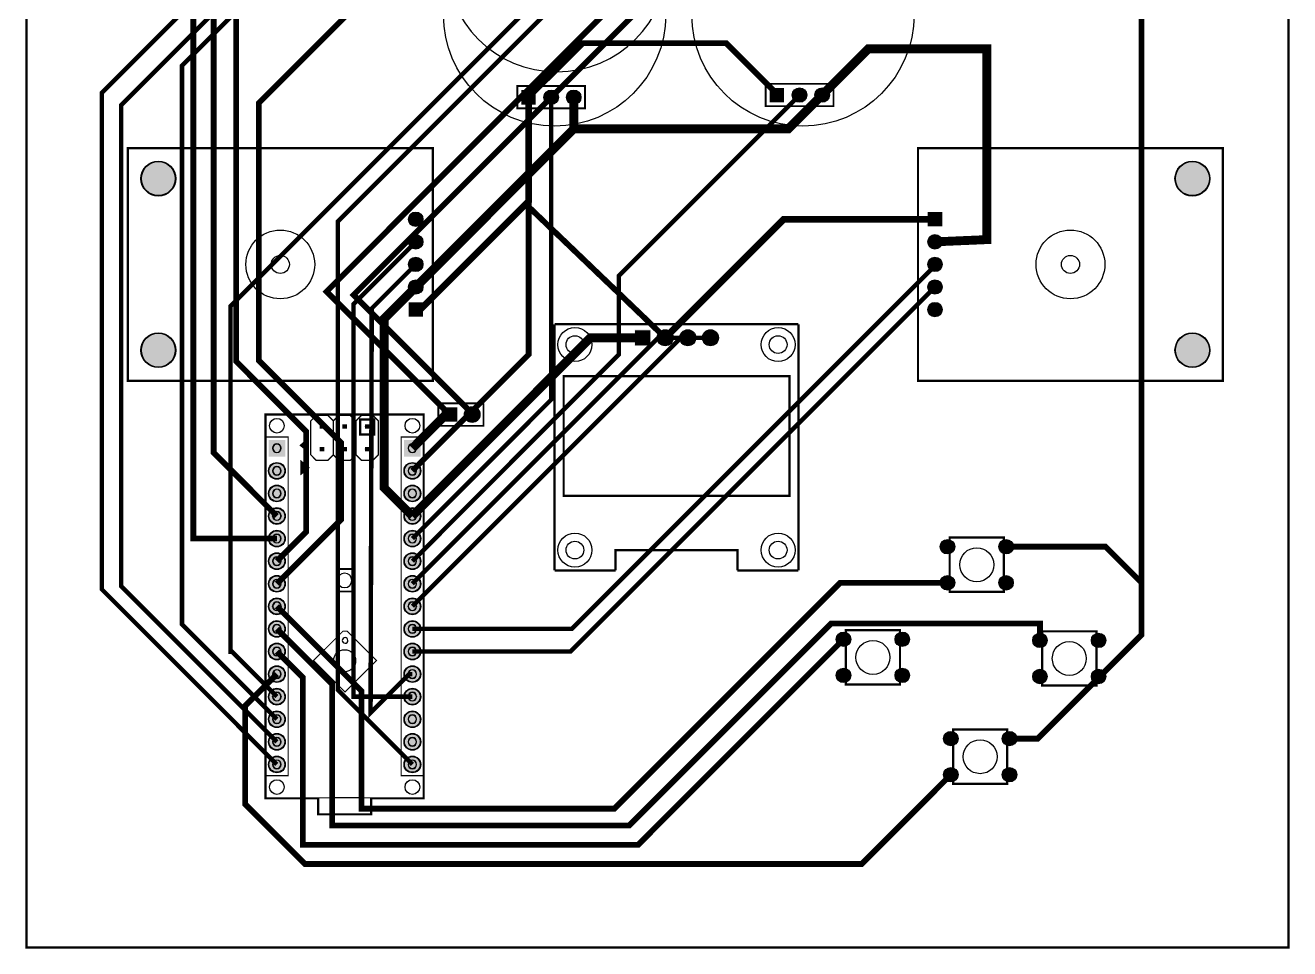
# Model space of a CAD drawing. Header units: millimetres. Extents: x 7 to 149, y -87 to 81.
# Drawn here: x 6.9 to 149.1, y -87.1 to 16.7 of the extents above; entities that cross this region are included whole.
import ezdxf

# ---------------------------------------------------------------- set-up
doc = ezdxf.new("R2010")
doc.units = ezdxf.units.MM
for name, color, linetype, true_color in [('BoardOutLine', 7, 'Continuous', 0xff00ff), ('BottomLayer', 7, 'Continuous', 0x0000ff), ('Document', 7, 'Continuous', 0xffffff), ('Multi-Layer', 7, 'Continuous', 0xc0c0c0), ('TopLayer', 7, 'Continuous', 0xff0000), ('TopPasteMaskLayer', 7, 'Continuous', 0x808080), ('TopSilkLayer', 7, 'Continuous', 0xffcc00), ('TopSolderMaskLayer', 7, 'Continuous', 0x800080)]:
    doc.layers.add(name, color=color, linetype=linetype, true_color=true_color)

msp = doc.modelspace()

# ---------------------------------------------------------------- hatches: boundary and pattern name
at = {"layer": 'Document'}
for points in [[(40.51, -28.14), (40, -28.14), (40, -28.65), (40.51, -28.65)], [(43.05, -28.14), (42.54, -28.14), (42.54, -28.65), (43.05, -28.65)], [(45.59, -28.14), (45.08, -28.14), (45.08, -28.65), (45.59, -28.65)], [(40.51, -30.68), (40, -30.68), (40, -31.19), (40.51, -31.19)], [(43.05, -30.68), (42.54, -30.68), (42.54, -31.19), (43.05, -31.19)], [(45.59, -30.68), (45.08, -30.68), (45.08, -31.19), (45.59, -31.19)]]:
    msp.add_hatch(color=256, dxfattribs=at).paths.add_polyline_path(points)
at = {"layer": 'Multi-Layer'}
for points in [[(62.71, 9.42), (64.29, 9.42), (64.29, 7.85), (62.71, 7.85)], [(65.25, 8.64, 1), (66.83, 8.64, 1)], [(67.79, 8.64, 1), (69.37, 8.64, 1)], [(90.65, 9.68), (92.23, 9.68), (92.23, 8.1), (90.65, 8.1)], [(93.19, 8.89, 1), (94.77, 8.89, 1)], [(95.73, 8.89, 1), (97.31, 8.89, 1)], [(19.94, -0.51, 1), (23.75, -0.51, 1)], [(136.27, -0.51, 1), (140.08, -0.51, 1)], [(50.04, -5.08, 1), (51.56, -5.08, 1)], [(108.46, -4.32), (109.98, -4.32), (109.98, -5.84), (108.46, -5.84)], [(50.04, -7.62, 1), (51.56, -7.62, 1)], [(108.46, -7.62, 1), (109.98, -7.62, 1)], [(50.04, -10.16, 1), (51.56, -10.16, 1)], [(108.46, -10.16, 1), (109.98, -10.16, 1)], [(50.04, -12.7, 1), (51.56, -12.7, 1)], [(108.46, -12.7, 1), (109.98, -12.7, 1)], [(51.56, -16), (50.04, -16), (50.04, -14.48), (51.56, -14.48)], [(108.46, -15.24, 1), (109.98, -15.24, 1)], [(19.94, -19.81, 1), (23.75, -19.81, 1)], [(75.48, -17.57), (77.18, -17.57), (77.18, -19.27), (75.48, -19.27)], [(78.02, -18.41, 1), (79.72, -18.41, 1)], [(80.56, -18.41, 1), (82.26, -18.41, 1)], [(83.1, -18.41, 1), (84.8, -18.41, 1)], [(136.27, -19.81, 1), (140.08, -19.81, 1)], [(53.76, -26.26), (55.46, -26.26), (55.46, -27.84), (53.76, -27.84)], [(56.3, -27.05, 1), (58, -27.05, 1)], [(36.07, -29.95), (36.07, -31.72), (34.29, -31.72), (34.29, -29.95)], [(51.31, -29.95), (51.31, -31.72), (49.53, -31.72), (49.53, -29.95)], [(34.29, -33.38, 1), (36.07, -33.38, 1)], [(49.53, -33.38, 1), (51.31, -33.38, 1)], [(34.29, -35.92, 1), (36.07, -35.92, 1)], [(49.53, -35.92, 1), (51.31, -35.92, 1)], [(34.29, -38.46, 1), (36.07, -38.46, 1)], [(49.53, -38.46, 1), (51.31, -38.46, 1)], [(34.29, -41, 1), (36.07, -41, 1)], [(49.53, -41, 1), (51.31, -41, 1)], [(109.86, -41.91, 1), (111.38, -41.91, 1)], [(116.46, -41.91, 1), (117.98, -41.91, 1)], [(34.29, -43.54, 1), (36.07, -43.54, 1)], [(49.53, -43.54, 1), (51.31, -43.54, 1)], [(34.29, -46.08, 1), (36.07, -46.08, 1)], [(49.53, -46.08, 1), (51.31, -46.08, 1)], [(109.86, -45.97, 1), (111.38, -45.97, 1)], [(116.46, -45.97, 1), (117.98, -45.97, 1)], [(34.29, -48.62, 1), (36.07, -48.62, 1)], [(49.53, -48.62, 1), (51.31, -48.62, 1)], [(34.29, -51.16, 1), (36.07, -51.16, 1)], [(49.53, -51.16, 1), (51.31, -51.16, 1)], [(98.17, -52.32, 1), (99.69, -52.32, 1)], [(104.77, -52.32, 1), (106.3, -52.32, 1)], [(120.27, -52.45, 1), (121.79, -52.45, 1)], [(126.87, -52.45, 1), (128.4, -52.45, 1)], [(34.29, -53.7, 1), (36.07, -53.7, 1)], [(49.53, -53.7, 1), (51.31, -53.7, 1)], [(34.29, -56.24, 1), (36.07, -56.24, 1)], [(49.53, -56.24, 1), (51.31, -56.24, 1)], [(98.17, -56.39, 1), (99.69, -56.39, 1)], [(104.77, -56.39, 1), (106.3, -56.39, 1)], [(120.27, -56.51, 1), (121.79, -56.51, 1)], [(126.87, -56.51, 1), (128.4, -56.51, 1)], [(34.29, -58.78, 1), (36.07, -58.78, 1)], [(49.53, -58.78, 1), (51.31, -58.78, 1)], [(34.29, -61.32, 1), (36.07, -61.32, 1)], [(49.53, -61.32, 1), (51.31, -61.32, 1)], [(34.29, -63.86, 1), (36.07, -63.86, 1)], [(49.53, -63.86, 1), (51.31, -63.86, 1)], [(110.24, -63.5, 1), (111.76, -63.5, 1)], [(116.84, -63.5, 1), (118.36, -63.5, 1)], [(34.29, -66.4, 1), (36.07, -66.4, 1)], [(49.53, -66.4, 1), (51.31, -66.4, 1)], [(110.24, -67.56, 1), (111.76, -67.56, 1)], [(116.84, -67.56, 1), (118.36, -67.56, 1)]]:
    msp.add_hatch(color=256, dxfattribs=at).paths.add_polyline_path(points)
at = {"layer": 'TopPasteMaskLayer'}
for points in [[(62.71, 9.42), (64.29, 9.42), (64.29, 7.85), (62.71, 7.85)], [(65.25, 8.64, 1), (66.83, 8.64, 1)], [(67.79, 8.64, 1), (69.37, 8.64, 1)], [(90.65, 9.68), (92.23, 9.68), (92.23, 8.1), (90.65, 8.1)], [(93.19, 8.89, 1), (94.77, 8.89, 1)], [(95.73, 8.89, 1), (97.31, 8.89, 1)], [(19.94, -0.51, 1), (23.75, -0.51, 1)], [(136.27, -0.51, 1), (140.08, -0.51, 1)], [(50.04, -5.08, 1), (51.56, -5.08, 1)], [(108.46, -4.32), (109.98, -4.32), (109.98, -5.84), (108.46, -5.84)], [(50.04, -7.62, 1), (51.56, -7.62, 1)], [(108.46, -7.62, 1), (109.98, -7.62, 1)], [(50.04, -10.16, 1), (51.56, -10.16, 1)], [(108.46, -10.16, 1), (109.98, -10.16, 1)], [(50.04, -12.7, 1), (51.56, -12.7, 1)], [(108.46, -12.7, 1), (109.98, -12.7, 1)], [(51.56, -16), (50.04, -16), (50.04, -14.48), (51.56, -14.48)], [(108.46, -15.24, 1), (109.98, -15.24, 1)], [(19.94, -19.81, 1), (23.75, -19.81, 1)], [(75.48, -17.57), (77.18, -17.57), (77.18, -19.27), (75.48, -19.27)], [(78.02, -18.41, 1), (79.72, -18.41, 1)], [(80.56, -18.41, 1), (82.26, -18.41, 1)], [(83.1, -18.41, 1), (84.8, -18.41, 1)], [(136.27, -19.81, 1), (140.08, -19.81, 1)], [(53.76, -26.26), (55.46, -26.26), (55.46, -27.84), (53.76, -27.84)], [(56.3, -27.05, 1), (58, -27.05, 1)], [(36.07, -29.95), (36.07, -31.72), (34.29, -31.72), (34.29, -29.95)], [(51.31, -29.95), (51.31, -31.72), (49.53, -31.72), (49.53, -29.95)], [(34.29, -33.38, 1), (36.07, -33.38, 1)], [(49.53, -33.38, 1), (51.31, -33.38, 1)], [(34.29, -35.92, 1), (36.07, -35.92, 1)], [(49.53, -35.92, 1), (51.31, -35.92, 1)], [(34.29, -38.46, 1), (36.07, -38.46, 1)], [(49.53, -38.46, 1), (51.31, -38.46, 1)], [(34.29, -41, 1), (36.07, -41, 1)], [(49.53, -41, 1), (51.31, -41, 1)], [(109.86, -41.91, 1), (111.38, -41.91, 1)], [(116.46, -41.91, 1), (117.98, -41.91, 1)], [(34.29, -43.54, 1), (36.07, -43.54, 1)], [(49.53, -43.54, 1), (51.31, -43.54, 1)], [(34.29, -46.08, 1), (36.07, -46.08, 1)], [(49.53, -46.08, 1), (51.31, -46.08, 1)], [(109.86, -45.97, 1), (111.38, -45.97, 1)], [(116.46, -45.97, 1), (117.98, -45.97, 1)], [(34.29, -48.62, 1), (36.07, -48.62, 1)], [(49.53, -48.62, 1), (51.31, -48.62, 1)], [(34.29, -51.16, 1), (36.07, -51.16, 1)], [(49.53, -51.16, 1), (51.31, -51.16, 1)], [(98.17, -52.32, 1), (99.69, -52.32, 1)], [(104.77, -52.32, 1), (106.3, -52.32, 1)], [(120.27, -52.45, 1), (121.79, -52.45, 1)], [(126.87, -52.45, 1), (128.4, -52.45, 1)], [(34.29, -53.7, 1), (36.07, -53.7, 1)], [(49.53, -53.7, 1), (51.31, -53.7, 1)], [(34.29, -56.24, 1), (36.07, -56.24, 1)], [(49.53, -56.24, 1), (51.31, -56.24, 1)], [(98.17, -56.39, 1), (99.69, -56.39, 1)], [(104.77, -56.39, 1), (106.3, -56.39, 1)], [(120.27, -56.51, 1), (121.79, -56.51, 1)], [(126.87, -56.51, 1), (128.4, -56.51, 1)], [(34.29, -58.78, 1), (36.07, -58.78, 1)], [(49.53, -58.78, 1), (51.31, -58.78, 1)], [(34.29, -61.32, 1), (36.07, -61.32, 1)], [(49.53, -61.32, 1), (51.31, -61.32, 1)], [(34.29, -63.86, 1), (36.07, -63.86, 1)], [(49.53, -63.86, 1), (51.31, -63.86, 1)], [(110.24, -63.5, 1), (111.76, -63.5, 1)], [(116.84, -63.5, 1), (118.36, -63.5, 1)], [(34.29, -66.4, 1), (36.07, -66.4, 1)], [(49.53, -66.4, 1), (51.31, -66.4, 1)], [(110.24, -67.56, 1), (111.76, -67.56, 1)], [(116.84, -67.56, 1), (118.36, -67.56, 1)]]:
    msp.add_hatch(color=256, dxfattribs=at).paths.add_polyline_path(points)
at = {"layer": 'TopSolderMaskLayer'}
for points in [[(62.69, 9.45), (64.31, 9.45), (64.31, 7.82), (62.69, 7.82)], [(65.23, 8.64, 1), (66.85, 8.64, 1)], [(67.77, 8.64, 1), (69.39, 8.64, 1)], [(90.63, 9.7), (92.25, 9.7), (92.25, 8.08), (90.63, 8.08)], [(93.17, 8.89, 1), (94.79, 8.89, 1)], [(95.71, 8.89, 1), (97.33, 8.89, 1)], [(19.89, -0.51, 1), (23.8, -0.51, 1)], [(136.22, -0.51, 1), (140.13, -0.51, 1)], [(49.99, -5.08, 1), (51.61, -5.08, 1)], [(108.41, -4.27), (110.03, -4.27), (110.03, -5.89), (108.41, -5.89)], [(49.99, -7.62, 1), (51.61, -7.62, 1)], [(108.41, -7.62, 1), (110.03, -7.62, 1)], [(49.99, -10.16, 1), (51.61, -10.16, 1)], [(108.41, -10.16, 1), (110.03, -10.16, 1)], [(49.99, -12.7, 1), (51.61, -12.7, 1)], [(108.41, -12.7, 1), (110.03, -12.7, 1)], [(51.61, -16.05), (49.99, -16.05), (49.99, -14.43), (51.61, -14.43)], [(108.41, -15.24, 1), (110.03, -15.24, 1)], [(19.89, -19.81, 1), (23.8, -19.81, 1)], [(75.43, -17.51), (77.23, -17.51), (77.23, -19.32), (75.43, -19.32)], [(77.97, -18.41, 1), (79.77, -18.41, 1)], [(80.51, -18.41, 1), (82.31, -18.41, 1)], [(83.05, -18.41, 1), (84.85, -18.41, 1)], [(136.22, -19.81, 1), (140.13, -19.81, 1)], [(53.73, -26.24), (55.49, -26.24), (55.49, -27.86), (53.73, -27.86)], [(56.27, -27.05, 1), (58.03, -27.05, 1)], [(36.12, -29.9), (36.12, -31.78), (34.24, -31.78), (34.24, -29.9)], [(51.36, -29.9), (51.36, -31.78), (49.48, -31.78), (49.48, -29.9)], [(34.24, -33.38, 1), (36.12, -33.38, 1)], [(49.48, -33.38, 1), (51.36, -33.38, 1)], [(34.24, -35.92, 1), (36.12, -35.92, 1)], [(49.48, -35.92, 1), (51.36, -35.92, 1)], [(34.24, -38.46, 1), (36.12, -38.46, 1)], [(49.48, -38.46, 1), (51.36, -38.46, 1)], [(34.24, -41, 1), (36.12, -41, 1)], [(49.48, -41, 1), (51.36, -41, 1)], [(109.8, -41.91, 1), (111.43, -41.91, 1)], [(116.41, -41.91, 1), (118.03, -41.91, 1)], [(34.24, -43.54, 1), (36.12, -43.54, 1)], [(49.48, -43.54, 1), (51.36, -43.54, 1)], [(34.24, -46.08, 1), (36.12, -46.08, 1)], [(49.48, -46.08, 1), (51.36, -46.08, 1)], [(109.8, -45.97, 1), (111.43, -45.97, 1)], [(116.41, -45.97, 1), (118.03, -45.97, 1)], [(34.24, -48.62, 1), (36.12, -48.62, 1)], [(49.48, -48.62, 1), (51.36, -48.62, 1)], [(34.24, -51.16, 1), (36.12, -51.16, 1)], [(49.48, -51.16, 1), (51.36, -51.16, 1)], [(98.12, -52.32, 1), (99.75, -52.32, 1)], [(104.72, -52.32, 1), (106.35, -52.32, 1)], [(120.22, -52.45, 1), (121.84, -52.45, 1)], [(126.82, -52.45, 1), (128.45, -52.45, 1)], [(34.24, -53.7, 1), (36.12, -53.7, 1)], [(49.48, -53.7, 1), (51.36, -53.7, 1)], [(34.24, -56.24, 1), (36.12, -56.24, 1)], [(49.48, -56.24, 1), (51.36, -56.24, 1)], [(98.12, -56.39, 1), (99.75, -56.39, 1)], [(104.72, -56.39, 1), (106.35, -56.39, 1)], [(120.22, -56.51, 1), (121.84, -56.51, 1)], [(126.82, -56.51, 1), (128.45, -56.51, 1)], [(34.24, -58.78, 1), (36.12, -58.78, 1)], [(49.48, -58.78, 1), (51.36, -58.78, 1)], [(34.24, -61.32, 1), (36.12, -61.32, 1)], [(49.48, -61.32, 1), (51.36, -61.32, 1)], [(34.24, -63.86, 1), (36.12, -63.86, 1)], [(49.48, -63.86, 1), (51.36, -63.86, 1)], [(110.19, -63.5, 1), (111.81, -63.5, 1)], [(116.79, -63.5, 1), (118.41, -63.5, 1)], [(34.24, -66.4, 1), (36.12, -66.4, 1)], [(49.48, -66.4, 1), (51.36, -66.4, 1)], [(110.19, -67.56, 1), (111.81, -67.56, 1)], [(116.79, -67.56, 1), (118.41, -67.56, 1)]]:
    msp.add_hatch(color=256, dxfattribs=at).paths.add_polyline_path(points)

# ---------------------------------------------------------------- linework, layer by layer
at = {"layer": 'BoardOutLine', "const_width": 0.254}
for points in [[(7, 57), (149, 57), (149, -87), (7, -87), (7, 57)], [(33.91, -70.21), (39.82, -70.21), (39.83, -70.21), (39.83, -72.01), (39.83, -72.01), (39.83, -72.01), (45.8, -72.01), (45.8, -71.96), (45.8, -70.21), (45.8, -70.21), (51.69, -70.21), (51.69, -27.03), (33.91, -27.03), (33.91, -70.21)]]:
    msp.add_lwpolyline(points, close=True, dxfattribs=at)
at = {"layer": 'BottomLayer'}
for points, const_width in [([(108.84, 44.2), (108.84, 49.4), (74.55, 49.4), (33.15, 8), (33.15, -20.96), (42.42, -30.23), (42.42, -38.84), (35.18, -46.08)], 0.65), ([(47.62, 43.94), (30.61, 26.92), (30.61, -21.08), (38.48, -28.96), (38.48, -40.23), (35.18, -43.54)], 0.65), ([(54.61, -27.05), (40.77, -13.21), (86.23, 32.26), (92.07, 38.48), (91.95, 42.93), (94.61, 42.93)], 0.65), ([(94.61, 40.39), (94.61, 37.21), (43.81, -13.59), (57.15, -26.92), (57.15, -27.05)], 0.65), ([(25.27, 37.47), (28.07, 37.47), (28.07, -31.34), (35.18, -38.46)], 0.65), ([(35.18, -41), (25.78, -41), (25.78, 34.92), (25.27, 34.92)], 0.65), ([(50.8, -12.7), (68.58, 5.08), (68.58, 8.64)], 1), ([(68.58, 5.08), (92.71, 5.08), (96.52, 8.89)], 1), ([(78.87, -18.41), (63.5, -3.68), (63.5, -20.29), (50.42, -33.38)], 0.65), ([(76.33, -18.41), (70.46, -18.41), (50.42, -38.46)], 1), ([(110.62, -45.97), (98.55, -45.97), (73.15, -71.37), (44.7, -71.37), (44.7, -58.14), (35.18, -48.62)], 0.65), ([(121.03, -52.45), (121.03, -50.55), (97.54, -50.55), (74.8, -73.28), (41.4, -73.28), (41.4, -57.38), (35.18, -51.16)], 0.65), ([(98.93, -52.32), (75.82, -75.44), (38.1, -75.44), (38.1, -56.62), (35.18, -53.7)], 0.65), ([(111, -67.56), (100.97, -77.6), (38.35, -77.6), (31.62, -70.87), (31.62, -59.79), (35.18, -56.24)], 0.65)]:
    msp.add_lwpolyline(points, dxfattribs=dict(at, const_width=const_width))
at = {"layer": 'Document', "const_width": 0.0508}
msp.add_lwpolyline([(49.12, -43.1), (49.12, -40.16)], dxfattribs=at)
at = {"layer": 'Document'}
for centre in [(113.92, -43.94), (102.24, -54.36), (124.33, -54.48), (114.3, -65.53)]:
    msp.add_circle(centre, 1.91, dxfattribs=at)
at = {"layer": 'Multi-Layer'}
for points in [[(34.72, -30.84), (34.72, -30.83)], [(35.64, -30.84), (35.64, -30.83)], [(49.96, -30.84), (49.96, -30.83)], [(50.88, -30.84), (50.88, -30.83)], [(34.72, -33.38), (34.72, -33.37)], [(35.64, -33.38), (35.64, -33.37)], [(49.96, -33.38), (49.96, -33.37)], [(50.88, -33.38), (50.88, -33.37)], [(34.72, -35.92), (34.72, -35.91)], [(35.64, -35.92), (35.64, -35.91)], [(49.96, -35.92), (49.96, -35.91)], [(50.88, -35.92), (50.88, -35.91)], [(34.72, -38.46), (34.72, -38.45)], [(35.64, -38.46), (35.64, -38.45)], [(49.96, -38.46), (49.96, -38.45)], [(50.88, -38.46), (50.88, -38.45)], [(34.72, -41), (34.72, -40.99)], [(35.64, -41), (35.64, -40.99)], [(49.96, -41), (49.96, -40.99)], [(50.88, -41), (50.88, -40.99)], [(34.72, -43.54), (34.72, -43.53)], [(35.64, -43.54), (35.64, -43.53)], [(49.96, -43.54), (49.96, -43.53)], [(50.88, -43.54), (50.88, -43.53)], [(34.72, -46.08), (34.72, -46.07)], [(35.64, -46.08), (35.64, -46.07)], [(49.96, -46.08), (49.96, -46.07)], [(50.88, -46.08), (50.88, -46.07)], [(34.72, -48.62), (34.72, -48.61)], [(35.64, -48.62), (35.64, -48.61)], [(49.96, -48.62), (49.96, -48.61)], [(50.88, -48.62), (50.88, -48.61)], [(34.72, -51.16), (34.72, -51.15)], [(35.64, -51.16), (35.64, -51.15)], [(49.96, -51.16), (49.96, -51.15)], [(50.88, -51.16), (50.88, -51.15)], [(34.72, -53.7), (34.72, -53.69)], [(35.64, -53.7), (35.64, -53.69)], [(49.96, -53.7), (49.96, -53.69)], [(50.88, -53.7), (50.88, -53.69)], [(34.72, -56.24), (34.72, -56.23)], [(35.64, -56.24), (35.64, -56.23)], [(49.96, -56.24), (49.96, -56.23)], [(50.88, -56.24), (50.88, -56.23)], [(34.72, -58.78), (34.72, -58.77)], [(35.64, -58.78), (35.64, -58.77)], [(49.96, -58.78), (49.96, -58.77)], [(50.88, -58.78), (50.88, -58.77)], [(34.72, -61.32), (34.72, -61.31)], [(35.64, -61.32), (35.64, -61.31)], [(49.96, -61.32), (49.96, -61.31)], [(50.88, -61.32), (50.88, -61.31)], [(34.72, -63.86), (34.72, -63.85)], [(35.64, -63.86), (35.64, -63.85)], [(49.96, -63.86), (49.96, -63.85)], [(50.88, -63.86), (50.88, -63.85)], [(34.72, -66.4), (34.72, -66.39)], [(35.64, -66.4), (35.64, -66.39)], [(49.96, -66.4), (49.96, -66.39)], [(50.88, -66.4), (50.88, -66.39)]]:
    msp.add_lwpolyline(points, close=True, dxfattribs=at)
for centre, radius in [((63.5, 8.64), 0.445), ((66.04, 8.64), 0.787), ((66.04, 8.64), 0.445), ((68.58, 8.64), 0.787), ((68.58, 8.64), 0.457), ((91.44, 8.89), 0.445), ((93.98, 8.89), 0.787), ((93.98, 8.89), 0.445), ((96.52, 8.89), 0.787), ((96.52, 8.89), 0.457), ((21.84, -0.51), 1.91), ((21.84, -0.51), 1.91), ((138.18, -0.51), 1.91), ((138.18, -0.51), 1.91), ((50.8, -5.08), 0.762), ((50.8, -5.08), 0.381), ((109.22, -5.08), 0.381), ((50.8, -7.62), 0.762), ((109.22, -7.62), 0.762), ((50.8, -7.62), 0.381), ((109.22, -7.62), 0.381), ((50.8, -10.16), 0.762), ((50.8, -10.16), 0.381), ((109.22, -10.16), 0.762), ((109.22, -10.16), 0.381), ((50.8, -12.7), 0.762), ((50.8, -12.7), 0.381), ((109.22, -12.7), 0.762), ((109.22, -12.7), 0.381), ((50.8, -15.24), 0.381), ((109.22, -15.24), 0.762), ((109.22, -15.24), 0.381), ((21.84, -19.81), 1.91), ((21.84, -19.81), 1.91), ((68.71, -19.18), 1), ((76.33, -18.41), 0.45), ((78.87, -18.41), 0.85), ((78.87, -18.41), 0.45), ((81.41, -18.41), 0.85), ((81.41, -18.41), 0.45), ((83.95, -18.41), 0.85), ((83.95, -18.41), 0.45), ((91.57, -19.18), 1), ((138.18, -19.81), 1.91), ((138.18, -19.81), 1.91), ((54.61, -27.05), 0.55), ((57.15, -27.05), 0.85), ((57.15, -27.05), 0.55), ((35.18, -28.3), 0.826), ((50.42, -28.3), 0.826), ((35.18, -33.38), 0.889), ((50.42, -33.38), 0.889), ((35.18, -35.92), 0.889), ((50.42, -35.92), 0.889), ((35.18, -38.46), 0.889), ((50.42, -38.46), 0.889), ((35.18, -41), 0.889), ((50.42, -41), 0.889), ((110.62, -41.91), 0.762), ((117.22, -41.91), 0.762), ((35.18, -43.54), 0.889), ((50.42, -43.54), 0.889), ((68.71, -42.29), 1), ((91.57, -42.29), 1), ((110.62, -41.91), 0.457), ((117.22, -41.91), 0.457), ((35.18, -46.08), 0.889), ((50.42, -46.08), 0.889), ((110.62, -45.97), 0.762), ((110.62, -45.97), 0.457), ((117.22, -45.97), 0.762), ((117.22, -45.97), 0.457), ((35.18, -48.62), 0.889), ((50.42, -48.62), 0.889), ((35.18, -51.16), 0.889), ((50.42, -51.16), 0.889), ((98.93, -52.32), 0.762), ((98.93, -52.32), 0.457), ((105.54, -52.32), 0.762), ((105.54, -52.32), 0.457), ((121.03, -52.45), 0.762), ((121.03, -52.45), 0.457), ((127.63, -52.45), 0.762), ((127.63, -52.45), 0.457), ((35.18, -53.7), 0.889), ((50.42, -53.7), 0.889), ((35.18, -56.24), 0.889), ((50.42, -56.24), 0.889), ((98.93, -56.39), 0.762), ((98.93, -56.39), 0.457), ((105.54, -56.39), 0.762), ((105.54, -56.39), 0.457), ((121.03, -56.51), 0.762), ((121.03, -56.51), 0.457), ((127.63, -56.51), 0.762), ((127.63, -56.51), 0.457), ((35.18, -58.78), 0.889), ((50.42, -58.78), 0.889), ((35.18, -61.32), 0.889), ((50.42, -61.32), 0.889), ((35.18, -63.86), 0.889), ((50.42, -63.86), 0.889), ((111, -63.5), 0.762), ((111, -63.5), 0.457), ((117.6, -63.5), 0.762), ((117.6, -63.5), 0.457), ((35.18, -66.4), 0.889), ((50.42, -66.4), 0.889), ((111, -67.56), 0.762), ((117.6, -67.56), 0.762), ((35.18, -68.94), 0.826), ((50.42, -68.94), 0.826), ((111, -67.56), 0.457), ((117.6, -67.56), 0.457)]:
    msp.add_circle(centre, radius, dxfattribs=at)
for centre, start, end in [((35.18, -30.83), 360, 540), ((35.18, -30.84), 540, 360), ((50.42, -30.83), 360, 540), ((50.42, -30.84), 540, 360), ((35.18, -33.37), 360, 540), ((35.18, -33.38), 540, 360), ((50.42, -33.37), 360, 540), ((50.42, -33.38), 540, 360), ((35.18, -35.91), 360, 540), ((50.42, -35.91), 360, 540), ((35.18, -35.92), 540, 360), ((50.42, -35.92), 540, 360), ((35.18, -38.45), 360, 540), ((50.42, -38.45), 360, 540), ((35.18, -38.46), 540, 360), ((50.42, -38.46), 540, 360), ((35.18, -40.99), 360, 540), ((35.18, -41), 540, 360), ((50.42, -40.99), 360, 540), ((50.42, -41), 540, 360), ((35.18, -43.53), 360, 540), ((35.18, -43.54), 540, 360), ((50.42, -43.53), 360, 540), ((50.42, -43.54), 540, 360), ((35.18, -46.07), 360, 540), ((35.18, -46.08), 540, 360), ((50.42, -46.07), 360, 540), ((50.42, -46.08), 540, 360), ((35.18, -48.61), 360, 540), ((50.42, -48.61), 360, 540), ((35.18, -48.62), 540, 360), ((50.42, -48.62), 540, 360), ((35.18, -51.15), 360, 540), ((35.18, -51.16), 540, 360), ((50.42, -51.15), 360, 540), ((50.42, -51.16), 540, 360), ((35.18, -53.69), 360, 540), ((35.18, -53.7), 540, 360), ((50.42, -53.69), 360, 540), ((50.42, -53.7), 540, 360), ((35.18, -56.23), 360, 540), ((35.18, -56.24), 540, 360), ((50.42, -56.23), 360, 540), ((50.42, -56.24), 540, 360), ((35.18, -58.77), 360, 540), ((50.42, -58.77), 360, 540), ((35.18, -58.78), 540, 360), ((50.42, -58.78), 540, 360), ((35.18, -61.31), 360, 540), ((50.42, -61.31), 360, 540), ((35.18, -61.32), 540, 360), ((50.42, -61.32), 540, 360), ((35.18, -63.85), 360, 540), ((35.18, -63.86), 540, 360), ((50.42, -63.85), 360, 540), ((50.42, -63.86), 540, 360), ((35.18, -66.39), 360, 540), ((35.18, -66.4), 540, 360), ((50.42, -66.39), 360, 540), ((50.42, -66.4), 540, 360)]:
    msp.add_arc(centre, 0.457, start, end, dxfattribs=at)
at = {"layer": 'TopLayer'}
for points, const_width in [([(84.96, 35.05), (84.96, 42.04), (89.66, 46.74), (86.36, 50.04), (56.39, 50.04), (15.49, 9.14), (15.49, -46.71), (35.18, -66.4)], 0.5), ([(82.42, 37.59), (72.14, 47.88), (57.78, 47.88), (17.65, 7.75), (17.65, -46.33), (35.18, -63.86)], 0.5), ([(117.6, -63.5), (120.78, -63.5), (132.46, -51.82), (132.46, 28.07), (113.79, 46.74), (108.84, 46.74)], 0.65), ([(79.88, 37.59), (70.99, 46.48), (58.8, 46.48), (24.51, 12.19), (24.51, -50.65), (35.18, -61.32)], 0.5), ([(79.88, 35.05), (29.97, -14.86), (29.97, -53.72), (30.12, -53.72), (35.18, -58.78)], 0.5), ([(82.42, 35.05), (42.04, -5.33), (42.04, -58.01), (50.42, -66.4)], 0.5), ([(63.5, 8.64), (69.6, 14.73), (85.73, 14.73), (91.44, 9.02), (91.44, 8.89)], 0.65), ([(109.22, -7.62), (115.06, -7.37), (115.06, 14.1), (101.73, 14.1), (96.52, 8.89)], 1), ([(93.98, 8.89), (73.66, -11.43), (73.66, -20.29), (50.42, -43.54)], 0.5), ([(66.04, 8.64), (66.04, -25.37), (50.42, -41)], 0.5), ([(50.8, -15.24), (51.31, -15.24), (63.5, -3.05), (63.5, 8.64)], 0.75), ([(50.42, -33.38), (63.5, -20.29), (63.5, -3.05)], 0.65), ([(109.22, -5.08), (92.2, -5.08), (78.87, -18.41)], 0.75), ([(50.8, -7.62), (43.81, -14.61), (43.81, -58.78), (50.42, -58.78)], 0.5), ([(50.8, -10.16), (45.85, -15.11), (45.72, -60.58), (50.06, -56.24), (50.42, -56.24)], 0.5), ([(109.22, -10.16), (109.22, -10.29), (68.35, -51.16), (50.42, -51.16)], 0.5), ([(50.8, -12.7), (47.24, -16.26), (47.24, -35.28), (50.42, -38.46)], 1), ([(109.22, -12.7), (68.22, -53.7), (50.42, -53.7)], 0.5), ([(83.95, -18.41), (80.62, -18.41), (50.42, -48.62)], 0.5), ([(81.41, -18.41), (78.08, -18.41), (50.42, -46.08)], 0.5), ([(54.61, -27.05), (54.2, -27.05), (50.42, -30.84)], 1), ([(57.15, -27.05), (56.74, -27.05), (50.42, -33.38)], 0.65), ([(117.22, -41.91), (128.4, -41.91), (132.46, -45.97)], 0.65)]:
    msp.add_lwpolyline(points, dxfattribs=dict(at, const_width=const_width))
at = {"layer": 'TopPasteMaskLayer'}
for points in [[(34.72, -30.84), (34.72, -30.83)], [(35.64, -30.84), (35.64, -30.83)], [(49.96, -30.84), (49.96, -30.83)], [(50.88, -30.84), (50.88, -30.83)], [(34.72, -33.38), (34.72, -33.37)], [(35.64, -33.38), (35.64, -33.37)], [(49.96, -33.38), (49.96, -33.37)], [(50.88, -33.38), (50.88, -33.37)], [(34.72, -35.92), (34.72, -35.91)], [(35.64, -35.92), (35.64, -35.91)], [(49.96, -35.92), (49.96, -35.91)], [(50.88, -35.92), (50.88, -35.91)], [(34.72, -38.46), (34.72, -38.45)], [(35.64, -38.46), (35.64, -38.45)], [(49.96, -38.46), (49.96, -38.45)], [(50.88, -38.46), (50.88, -38.45)], [(34.72, -41), (34.72, -40.99)], [(35.64, -41), (35.64, -40.99)], [(49.96, -41), (49.96, -40.99)], [(50.88, -41), (50.88, -40.99)], [(34.72, -43.54), (34.72, -43.53)], [(35.64, -43.54), (35.64, -43.53)], [(49.96, -43.54), (49.96, -43.53)], [(50.88, -43.54), (50.88, -43.53)], [(34.72, -46.08), (34.72, -46.07)], [(35.64, -46.08), (35.64, -46.07)], [(49.96, -46.08), (49.96, -46.07)], [(50.88, -46.08), (50.88, -46.07)], [(34.72, -48.62), (34.72, -48.61)], [(35.64, -48.62), (35.64, -48.61)], [(49.96, -48.62), (49.96, -48.61)], [(50.88, -48.62), (50.88, -48.61)], [(34.72, -51.16), (34.72, -51.15)], [(35.64, -51.16), (35.64, -51.15)], [(49.96, -51.16), (49.96, -51.15)], [(50.88, -51.16), (50.88, -51.15)], [(34.72, -53.7), (34.72, -53.69)], [(35.64, -53.7), (35.64, -53.69)], [(49.96, -53.7), (49.96, -53.69)], [(50.88, -53.7), (50.88, -53.69)], [(34.72, -56.24), (34.72, -56.23)], [(35.64, -56.24), (35.64, -56.23)], [(49.96, -56.24), (49.96, -56.23)], [(50.88, -56.24), (50.88, -56.23)], [(34.72, -58.78), (34.72, -58.77)], [(35.64, -58.78), (35.64, -58.77)], [(49.96, -58.78), (49.96, -58.77)], [(50.88, -58.78), (50.88, -58.77)], [(34.72, -61.32), (34.72, -61.31)], [(35.64, -61.32), (35.64, -61.31)], [(49.96, -61.32), (49.96, -61.31)], [(50.88, -61.32), (50.88, -61.31)], [(34.72, -63.86), (34.72, -63.85)], [(35.64, -63.86), (35.64, -63.85)], [(49.96, -63.86), (49.96, -63.85)], [(50.88, -63.86), (50.88, -63.85)], [(34.72, -66.4), (34.72, -66.39)], [(35.64, -66.4), (35.64, -66.39)], [(49.96, -66.4), (49.96, -66.39)], [(50.88, -66.4), (50.88, -66.39)]]:
    msp.add_lwpolyline(points, close=True, dxfattribs=at)
for centre, radius in [((63.5, 8.64), 0.445), ((66.04, 8.64), 0.787), ((66.04, 8.64), 0.445), ((68.58, 8.64), 0.787), ((68.58, 8.64), 0.457), ((91.44, 8.89), 0.445), ((93.98, 8.89), 0.787), ((93.98, 8.89), 0.445), ((96.52, 8.89), 0.787), ((96.52, 8.89), 0.457), ((21.84, -0.51), 1.91), ((21.84, -0.51), 1.91), ((138.18, -0.51), 1.91), ((138.18, -0.51), 1.91), ((50.8, -5.08), 0.762), ((50.8, -5.08), 0.381), ((109.22, -5.08), 0.381), ((50.8, -7.62), 0.762), ((109.22, -7.62), 0.762), ((50.8, -7.62), 0.381), ((109.22, -7.62), 0.381), ((50.8, -10.16), 0.762), ((50.8, -10.16), 0.381), ((109.22, -10.16), 0.762), ((109.22, -10.16), 0.381), ((50.8, -12.7), 0.762), ((50.8, -12.7), 0.381), ((109.22, -12.7), 0.762), ((109.22, -12.7), 0.381), ((50.8, -15.24), 0.381), ((109.22, -15.24), 0.762), ((109.22, -15.24), 0.381), ((21.84, -19.81), 1.91), ((21.84, -19.81), 1.91), ((76.33, -18.41), 0.45), ((78.87, -18.41), 0.85), ((78.87, -18.41), 0.45), ((81.41, -18.41), 0.85), ((81.41, -18.41), 0.45), ((83.95, -18.41), 0.85), ((83.95, -18.41), 0.45), ((138.18, -19.81), 1.91), ((138.18, -19.81), 1.91), ((54.61, -27.05), 0.55), ((57.15, -27.05), 0.85), ((57.15, -27.05), 0.55), ((35.18, -33.38), 0.889), ((50.42, -33.38), 0.889), ((35.18, -35.92), 0.889), ((50.42, -35.92), 0.889), ((35.18, -38.46), 0.889), ((50.42, -38.46), 0.889), ((35.18, -41), 0.889), ((50.42, -41), 0.889), ((110.62, -41.91), 0.762), ((117.22, -41.91), 0.762), ((35.18, -43.54), 0.889), ((50.42, -43.54), 0.889), ((110.62, -41.91), 0.457), ((117.22, -41.91), 0.457), ((35.18, -46.08), 0.889), ((50.42, -46.08), 0.889), ((110.62, -45.97), 0.762), ((110.62, -45.97), 0.457), ((117.22, -45.97), 0.762), ((117.22, -45.97), 0.457), ((35.18, -48.62), 0.889), ((50.42, -48.62), 0.889), ((35.18, -51.16), 0.889), ((50.42, -51.16), 0.889), ((98.93, -52.32), 0.762), ((98.93, -52.32), 0.457), ((105.54, -52.32), 0.762), ((105.54, -52.32), 0.457), ((121.03, -52.45), 0.762), ((121.03, -52.45), 0.457), ((127.63, -52.45), 0.762), ((127.63, -52.45), 0.457), ((35.18, -53.7), 0.889), ((50.42, -53.7), 0.889), ((35.18, -56.24), 0.889), ((50.42, -56.24), 0.889), ((98.93, -56.39), 0.762), ((98.93, -56.39), 0.457), ((105.54, -56.39), 0.762), ((105.54, -56.39), 0.457), ((121.03, -56.51), 0.762), ((121.03, -56.51), 0.457), ((127.63, -56.51), 0.762), ((127.63, -56.51), 0.457), ((35.18, -58.78), 0.889), ((50.42, -58.78), 0.889), ((35.18, -61.32), 0.889), ((50.42, -61.32), 0.889), ((35.18, -63.86), 0.889), ((50.42, -63.86), 0.889), ((111, -63.5), 0.762), ((111, -63.5), 0.457), ((117.6, -63.5), 0.762), ((117.6, -63.5), 0.457), ((35.18, -66.4), 0.889), ((50.42, -66.4), 0.889), ((111, -67.56), 0.762), ((117.6, -67.56), 0.762), ((111, -67.56), 0.457), ((117.6, -67.56), 0.457)]:
    msp.add_circle(centre, radius, dxfattribs=at)
for centre, start, end in [((35.18, -30.83), 360, 540), ((35.18, -30.84), 540, 360), ((50.42, -30.83), 360, 540), ((50.42, -30.84), 540, 360), ((35.18, -33.37), 360, 540), ((35.18, -33.38), 540, 360), ((50.42, -33.37), 360, 540), ((50.42, -33.38), 540, 360), ((35.18, -35.91), 360, 540), ((50.42, -35.91), 360, 540), ((35.18, -35.92), 540, 360), ((50.42, -35.92), 540, 360), ((35.18, -38.45), 360, 540), ((50.42, -38.45), 360, 540), ((35.18, -38.46), 540, 360), ((50.42, -38.46), 540, 360), ((35.18, -40.99), 360, 540), ((35.18, -41), 540, 360), ((50.42, -40.99), 360, 540), ((50.42, -41), 540, 360), ((35.18, -43.53), 360, 540), ((35.18, -43.54), 540, 360), ((50.42, -43.53), 360, 540), ((50.42, -43.54), 540, 360), ((35.18, -46.07), 360, 540), ((35.18, -46.08), 540, 360), ((50.42, -46.07), 360, 540), ((50.42, -46.08), 540, 360), ((35.18, -48.61), 360, 540), ((50.42, -48.61), 360, 540), ((35.18, -48.62), 540, 360), ((50.42, -48.62), 540, 360), ((35.18, -51.15), 360, 540), ((35.18, -51.16), 540, 360), ((50.42, -51.15), 360, 540), ((50.42, -51.16), 540, 360), ((35.18, -53.69), 360, 540), ((35.18, -53.7), 540, 360), ((50.42, -53.69), 360, 540), ((50.42, -53.7), 540, 360), ((35.18, -56.23), 360, 540), ((35.18, -56.24), 540, 360), ((50.42, -56.23), 360, 540), ((50.42, -56.24), 540, 360), ((35.18, -58.77), 360, 540), ((50.42, -58.77), 360, 540), ((35.18, -58.78), 540, 360), ((50.42, -58.78), 540, 360), ((35.18, -61.31), 360, 540), ((50.42, -61.31), 360, 540), ((35.18, -61.32), 540, 360), ((50.42, -61.32), 540, 360), ((35.18, -63.85), 360, 540), ((35.18, -63.86), 540, 360), ((50.42, -63.85), 360, 540), ((50.42, -63.86), 540, 360), ((35.18, -66.39), 360, 540), ((35.18, -66.4), 540, 360), ((50.42, -66.39), 360, 540), ((50.42, -66.4), 540, 360)]:
    msp.add_arc(centre, 0.457, start, end, dxfattribs=at)
at = {"layer": 'TopSilkLayer'}
for points, const_width in [([(67.31, 9.91), (69.85, 9.91), (69.85, 7.39), (62.23, 7.39), (62.23, 9.91), (67.31, 9.91)], 0.203), ([(95.25, 10.16), (97.79, 10.16), (97.79, 7.65), (90.17, 7.65), (90.17, 10.16), (95.25, 10.16)], 0.203), ([(52.71, -23.24), (18.42, -23.24), (18.42, 2.92), (52.71, 2.92), (52.71, -23.24)], 0.254), ([(107.31, 2.92), (141.6, 2.92), (141.6, -23.24), (107.31, -23.24), (107.31, 2.92)], 0.254), ([(67.44, -23.5), (67.44, -22.73), (92.84, -22.73), (92.84, -36.2), (67.44, -36.2), (67.44, -23.5)], 0.254), ([(44.54, -27.6), (46.14, -27.6), (46.14, -29.3), (44.54, -29.3), (44.54, -27.6)], 0.254), ([(33.91, -29.57), (36.45, -29.57), (36.45, -67.67), (33.91, -67.67), (33.91, -29.57)], 0.127), ([(38.58, -30.96), (38.02, -30.51), (38.58, -30.05), (38.58, -30.96)], 0.406), ([(49.15, -29.57), (51.69, -29.57), (51.69, -67.67), (49.15, -67.67), (49.15, -29.57)], 0.127), ([(38.58, -33.02), (38.02, -33.48), (38.02, -32.56), (38.58, -33.02)], 0.406), ([(110.87, -40.89), (116.97, -40.89), (116.97, -46.99), (110.87, -46.99), (110.87, -40.89)], 0.254), ([(99.19, -51.31), (105.28, -51.31), (105.28, -57.4), (99.19, -57.4), (99.19, -51.31)], 0.254), ([(39.31, -54.71), (42.85, -58.25), (46.39, -54.71), (43.07, -51.4), (42.63, -51.4), (39.31, -54.71)], 0.127), ([(121.28, -51.43), (127.38, -51.43), (127.38, -57.53), (121.28, -57.53), (121.28, -51.43)], 0.254), ([(111.25, -62.48), (117.35, -62.48), (117.35, -68.58), (111.25, -68.58), (111.25, -62.48)], 0.254), ([(39.83, -70.15), (45.8, -70.15), (45.8, -72.03), (39.83, -72.03), (39.83, -70.15)], 0.127)]:
    msp.add_lwpolyline(points, close=True, dxfattribs=dict(at, const_width=const_width))
for points, const_width in [([(66.42, -16.89), (93.85, -16.89)], 0.254), ([(66.42, -16.89), (66.42, -44.58)], 0.254), ([(93.85, -16.89), (93.85, -44.58)], 0.254), ([(58.42, -25.78), (58.42, -28.32), (53.34, -28.32), (53.34, -25.78), (55.25, -25.78)], 0.203), ([(58.42, -25.78), (55.25, -25.78)], 0.203), ([(41.53, -31.57), (40.89, -32.21), (39.62, -32.21), (38.99, -31.57), (38.99, -27.76), (39.62, -27.13), (40.89, -27.13), (41.53, -27.76), (41.53, -31.57), (42.16, -32.21), (43.43, -32.21), (44.07, -31.57), (44.7, -32.21), (45.97, -32.21), (46.61, -31.57), (46.61, -27.76), (45.97, -27.13), (44.7, -27.13), (44.07, -27.76), (43.43, -27.13), (42.16, -27.13), (41.53, -27.76)], 0.152), ([(44.07, -31.57), (44.07, -27.76)], 0.152), ([(38.35, -30.71), (38.35, -30.35)], 0.406), ([(38.23, -33.27), (38.23, -32.84)], 0.406), ([(73.28, -44.58), (73.28, -42.29), (87, -42.29), (87, -44.58)], 0.254), ([(41.78, -44.42), (43.81, -44.42)], 0.203), ([(66.42, -44.58), (73.28, -44.58)], 0.254), ([(87, -44.58), (93.85, -44.58)], 0.254), ([(41.78, -46.96), (43.81, -46.96)], 0.203), ([(44.4, -70.13), (41.22, -70.13)], 0.127)]:
    msp.add_lwpolyline(points, dxfattribs=dict(at, const_width=const_width))
for centre, radius in [((66.42, 17.9), 12.5), ((94.36, 17.9), 12.5), ((35.56, -10.16), 3.87), ((124.46, -10.16), 3.87), ((35.56, -10.16), 1.02), ((124.46, -10.16), 1.02), ((68.71, -19.18), 1.91), ((91.57, -19.18), 1.91), ((40.26, -28.4), 0.18), ((42.8, -28.4), 0.18), ((45.34, -28.4), 0.18), ((40.26, -30.94), 0.18), ((42.8, -30.94), 0.18), ((45.34, -30.94), 0.18), ((68.71, -42.29), 1.91), ((91.57, -42.29), 1.91), ((42.8, -54.74), 1.24)]:
    msp.add_circle(centre, radius, dxfattribs=at)
for centre, radius, start, end in [((66.68, 24), 12.5, 180, 0), ((42.8, -45.7), 0.813, 0.1521, 359.8479), ((42.85, -52.45), 0.316, 315.6183, 314.3817)]:
    msp.add_arc(centre, radius, start, end, dxfattribs=at)
at = {"layer": 'TopSolderMaskLayer'}
for points in [[(34.7, -30.84), (34.7, -30.83)], [(35.66, -30.84), (35.66, -30.83)], [(49.94, -30.84), (49.94, -30.83)], [(50.9, -30.84), (50.9, -30.83)], [(34.7, -33.38), (34.7, -33.37)], [(35.66, -33.38), (35.66, -33.37)], [(49.94, -33.38), (49.94, -33.37)], [(50.9, -33.38), (50.9, -33.37)], [(34.7, -35.92), (34.7, -35.91)], [(35.66, -35.92), (35.66, -35.91)], [(49.94, -35.92), (49.94, -35.91)], [(50.9, -35.92), (50.9, -35.91)], [(34.7, -38.46), (34.7, -38.45)], [(35.66, -38.46), (35.66, -38.45)], [(49.94, -38.46), (49.94, -38.45)], [(50.9, -38.46), (50.9, -38.45)], [(34.7, -41), (34.7, -40.99)], [(35.66, -41), (35.66, -40.99)], [(49.94, -41), (49.94, -40.99)], [(50.9, -41), (50.9, -40.99)], [(34.7, -43.54), (34.7, -43.53)], [(35.66, -43.54), (35.66, -43.53)], [(49.94, -43.54), (49.94, -43.53)], [(50.9, -43.54), (50.9, -43.53)], [(34.7, -46.08), (34.7, -46.07)], [(35.66, -46.08), (35.66, -46.07)], [(49.94, -46.08), (49.94, -46.07)], [(50.9, -46.08), (50.9, -46.07)], [(34.7, -48.62), (34.7, -48.61)], [(35.66, -48.62), (35.66, -48.61)], [(49.94, -48.62), (49.94, -48.61)], [(50.9, -48.62), (50.9, -48.61)], [(34.7, -51.16), (34.7, -51.15)], [(35.66, -51.16), (35.66, -51.15)], [(49.94, -51.16), (49.94, -51.15)], [(50.9, -51.16), (50.9, -51.15)], [(34.7, -53.7), (34.7, -53.69)], [(35.66, -53.7), (35.66, -53.69)], [(49.94, -53.7), (49.94, -53.69)], [(50.9, -53.7), (50.9, -53.69)], [(34.7, -56.24), (34.7, -56.23)], [(35.66, -56.24), (35.66, -56.23)], [(49.94, -56.24), (49.94, -56.23)], [(50.9, -56.24), (50.9, -56.23)], [(34.7, -58.78), (34.7, -58.77)], [(35.66, -58.78), (35.66, -58.77)], [(49.94, -58.78), (49.94, -58.77)], [(50.9, -58.78), (50.9, -58.77)], [(34.7, -61.32), (34.7, -61.31)], [(35.66, -61.32), (35.66, -61.31)], [(49.94, -61.32), (49.94, -61.31)], [(50.9, -61.32), (50.9, -61.31)], [(34.7, -63.86), (34.7, -63.85)], [(35.66, -63.86), (35.66, -63.85)], [(49.94, -63.86), (49.94, -63.85)], [(50.9, -63.86), (50.9, -63.85)], [(34.7, -66.4), (34.7, -66.39)], [(35.66, -66.4), (35.66, -66.39)], [(49.94, -66.4), (49.94, -66.39)], [(50.9, -66.4), (50.9, -66.39)]]:
    msp.add_lwpolyline(points, close=True, dxfattribs=at)
for centre, radius in [((63.5, 8.64), 0.459), ((66.04, 8.64), 0.813), ((66.04, 8.64), 0.459), ((68.58, 8.64), 0.813), ((68.58, 8.64), 0.472), ((91.44, 8.89), 0.459), ((93.98, 8.89), 0.813), ((93.98, 8.89), 0.459), ((96.52, 8.89), 0.813), ((96.52, 8.89), 0.472), ((21.84, -0.51), 1.96), ((21.84, -0.51), 1.96), ((138.18, -0.51), 1.96), ((138.18, -0.51), 1.96), ((50.8, -5.08), 0.813), ((50.8, -5.08), 0.406), ((109.22, -5.08), 0.406), ((50.8, -7.62), 0.813), ((109.22, -7.62), 0.813), ((50.8, -7.62), 0.406), ((109.22, -7.62), 0.406), ((50.8, -10.16), 0.813), ((50.8, -10.16), 0.406), ((109.22, -10.16), 0.813), ((109.22, -10.16), 0.406), ((50.8, -12.7), 0.813), ((50.8, -12.7), 0.406), ((109.22, -12.7), 0.813), ((109.22, -12.7), 0.406), ((50.8, -15.24), 0.406), ((109.22, -15.24), 0.813), ((109.22, -15.24), 0.406), ((21.84, -19.81), 1.96), ((21.84, -19.81), 1.96), ((76.33, -18.41), 0.477), ((78.87, -18.41), 0.901), ((78.87, -18.41), 0.477), ((81.41, -18.41), 0.901), ((81.41, -18.41), 0.477), ((83.95, -18.41), 0.901), ((83.95, -18.41), 0.477), ((138.18, -19.81), 1.96), ((138.18, -19.81), 1.96), ((54.61, -27.05), 0.566), ((57.15, -27.05), 0.875), ((57.15, -27.05), 0.566), ((35.18, -33.38), 0.94), ((50.42, -33.38), 0.94), ((35.18, -35.92), 0.94), ((50.42, -35.92), 0.94), ((35.18, -38.46), 0.94), ((50.42, -38.46), 0.94), ((35.18, -41), 0.94), ((50.42, -41), 0.94), ((110.62, -41.91), 0.813), ((117.22, -41.91), 0.813), ((35.18, -43.54), 0.94), ((50.42, -43.54), 0.94), ((110.62, -41.91), 0.488), ((117.22, -41.91), 0.488), ((35.18, -46.08), 0.94), ((50.42, -46.08), 0.94), ((110.62, -45.97), 0.813), ((110.62, -45.97), 0.488), ((117.22, -45.97), 0.813), ((117.22, -45.97), 0.488), ((35.18, -48.62), 0.94), ((50.42, -48.62), 0.94), ((35.18, -51.16), 0.94), ((50.42, -51.16), 0.94), ((98.93, -52.32), 0.813), ((98.93, -52.32), 0.488), ((105.54, -52.32), 0.813), ((105.54, -52.32), 0.488), ((121.03, -52.45), 0.813), ((121.03, -52.45), 0.488), ((127.63, -52.45), 0.813), ((127.63, -52.45), 0.488), ((35.18, -53.7), 0.94), ((50.42, -53.7), 0.94), ((35.18, -56.24), 0.94), ((50.42, -56.24), 0.94), ((98.93, -56.39), 0.813), ((98.93, -56.39), 0.488), ((105.54, -56.39), 0.813), ((105.54, -56.39), 0.488), ((121.03, -56.51), 0.813), ((121.03, -56.51), 0.488), ((127.63, -56.51), 0.813), ((127.63, -56.51), 0.488), ((35.18, -58.78), 0.94), ((50.42, -58.78), 0.94), ((35.18, -61.32), 0.94), ((50.42, -61.32), 0.94), ((35.18, -63.86), 0.94), ((50.42, -63.86), 0.94), ((111, -63.5), 0.813), ((111, -63.5), 0.488), ((117.6, -63.5), 0.813), ((117.6, -63.5), 0.488), ((35.18, -66.4), 0.94), ((50.42, -66.4), 0.94), ((111, -67.56), 0.813), ((117.6, -67.56), 0.813), ((111, -67.56), 0.488), ((117.6, -67.56), 0.488)]:
    msp.add_circle(centre, radius, dxfattribs=at)
for centre, start, end in [((35.18, -30.83), 360, 540), ((35.18, -30.84), 540, 360), ((50.42, -30.83), 360, 540), ((50.42, -30.84), 540, 360), ((35.18, -33.37), 360, 540), ((35.18, -33.38), 540, 360), ((50.42, -33.37), 360, 540), ((50.42, -33.38), 540, 360), ((35.18, -35.91), 360, 540), ((50.42, -35.91), 360, 540), ((35.18, -35.92), 540, 360), ((50.42, -35.92), 540, 360), ((35.18, -38.45), 360, 540), ((50.42, -38.45), 360, 540), ((35.18, -38.46), 540, 360), ((50.42, -38.46), 540, 360), ((35.18, -40.99), 360, 540), ((35.18, -41), 540, 360), ((50.42, -40.99), 360, 540), ((50.42, -41), 540, 360), ((35.18, -43.53), 360, 540), ((35.18, -43.54), 540, 360), ((50.42, -43.53), 360, 540), ((50.42, -43.54), 540, 360), ((35.18, -46.07), 360, 540), ((35.18, -46.08), 540, 360), ((50.42, -46.07), 360, 540), ((50.42, -46.08), 540, 360), ((35.18, -48.61), 360, 540), ((50.42, -48.61), 360, 540), ((35.18, -48.62), 540, 360), ((50.42, -48.62), 540, 360), ((35.18, -51.15), 360, 540), ((35.18, -51.16), 540, 360), ((50.42, -51.15), 360, 540), ((50.42, -51.16), 540, 360), ((35.18, -53.69), 360, 540), ((35.18, -53.7), 540, 360), ((50.42, -53.69), 360, 540), ((50.42, -53.7), 540, 360), ((35.18, -56.23), 360, 540), ((35.18, -56.24), 540, 360), ((50.42, -56.23), 360, 540), ((50.42, -56.24), 540, 360), ((35.18, -58.77), 360, 540), ((50.42, -58.77), 360, 540), ((35.18, -58.78), 540, 360), ((50.42, -58.78), 540, 360), ((35.18, -61.31), 360, 540), ((50.42, -61.31), 360, 540), ((35.18, -61.32), 540, 360), ((50.42, -61.32), 540, 360), ((35.18, -63.85), 360, 540), ((35.18, -63.86), 540, 360), ((50.42, -63.85), 360, 540), ((50.42, -63.86), 540, 360), ((35.18, -66.39), 360, 540), ((35.18, -66.4), 540, 360), ((50.42, -66.39), 360, 540), ((50.42, -66.4), 540, 360)]:
    msp.add_arc(centre, 0.483, start, end, dxfattribs=at)

doc.saveas('drawing.dxf')
